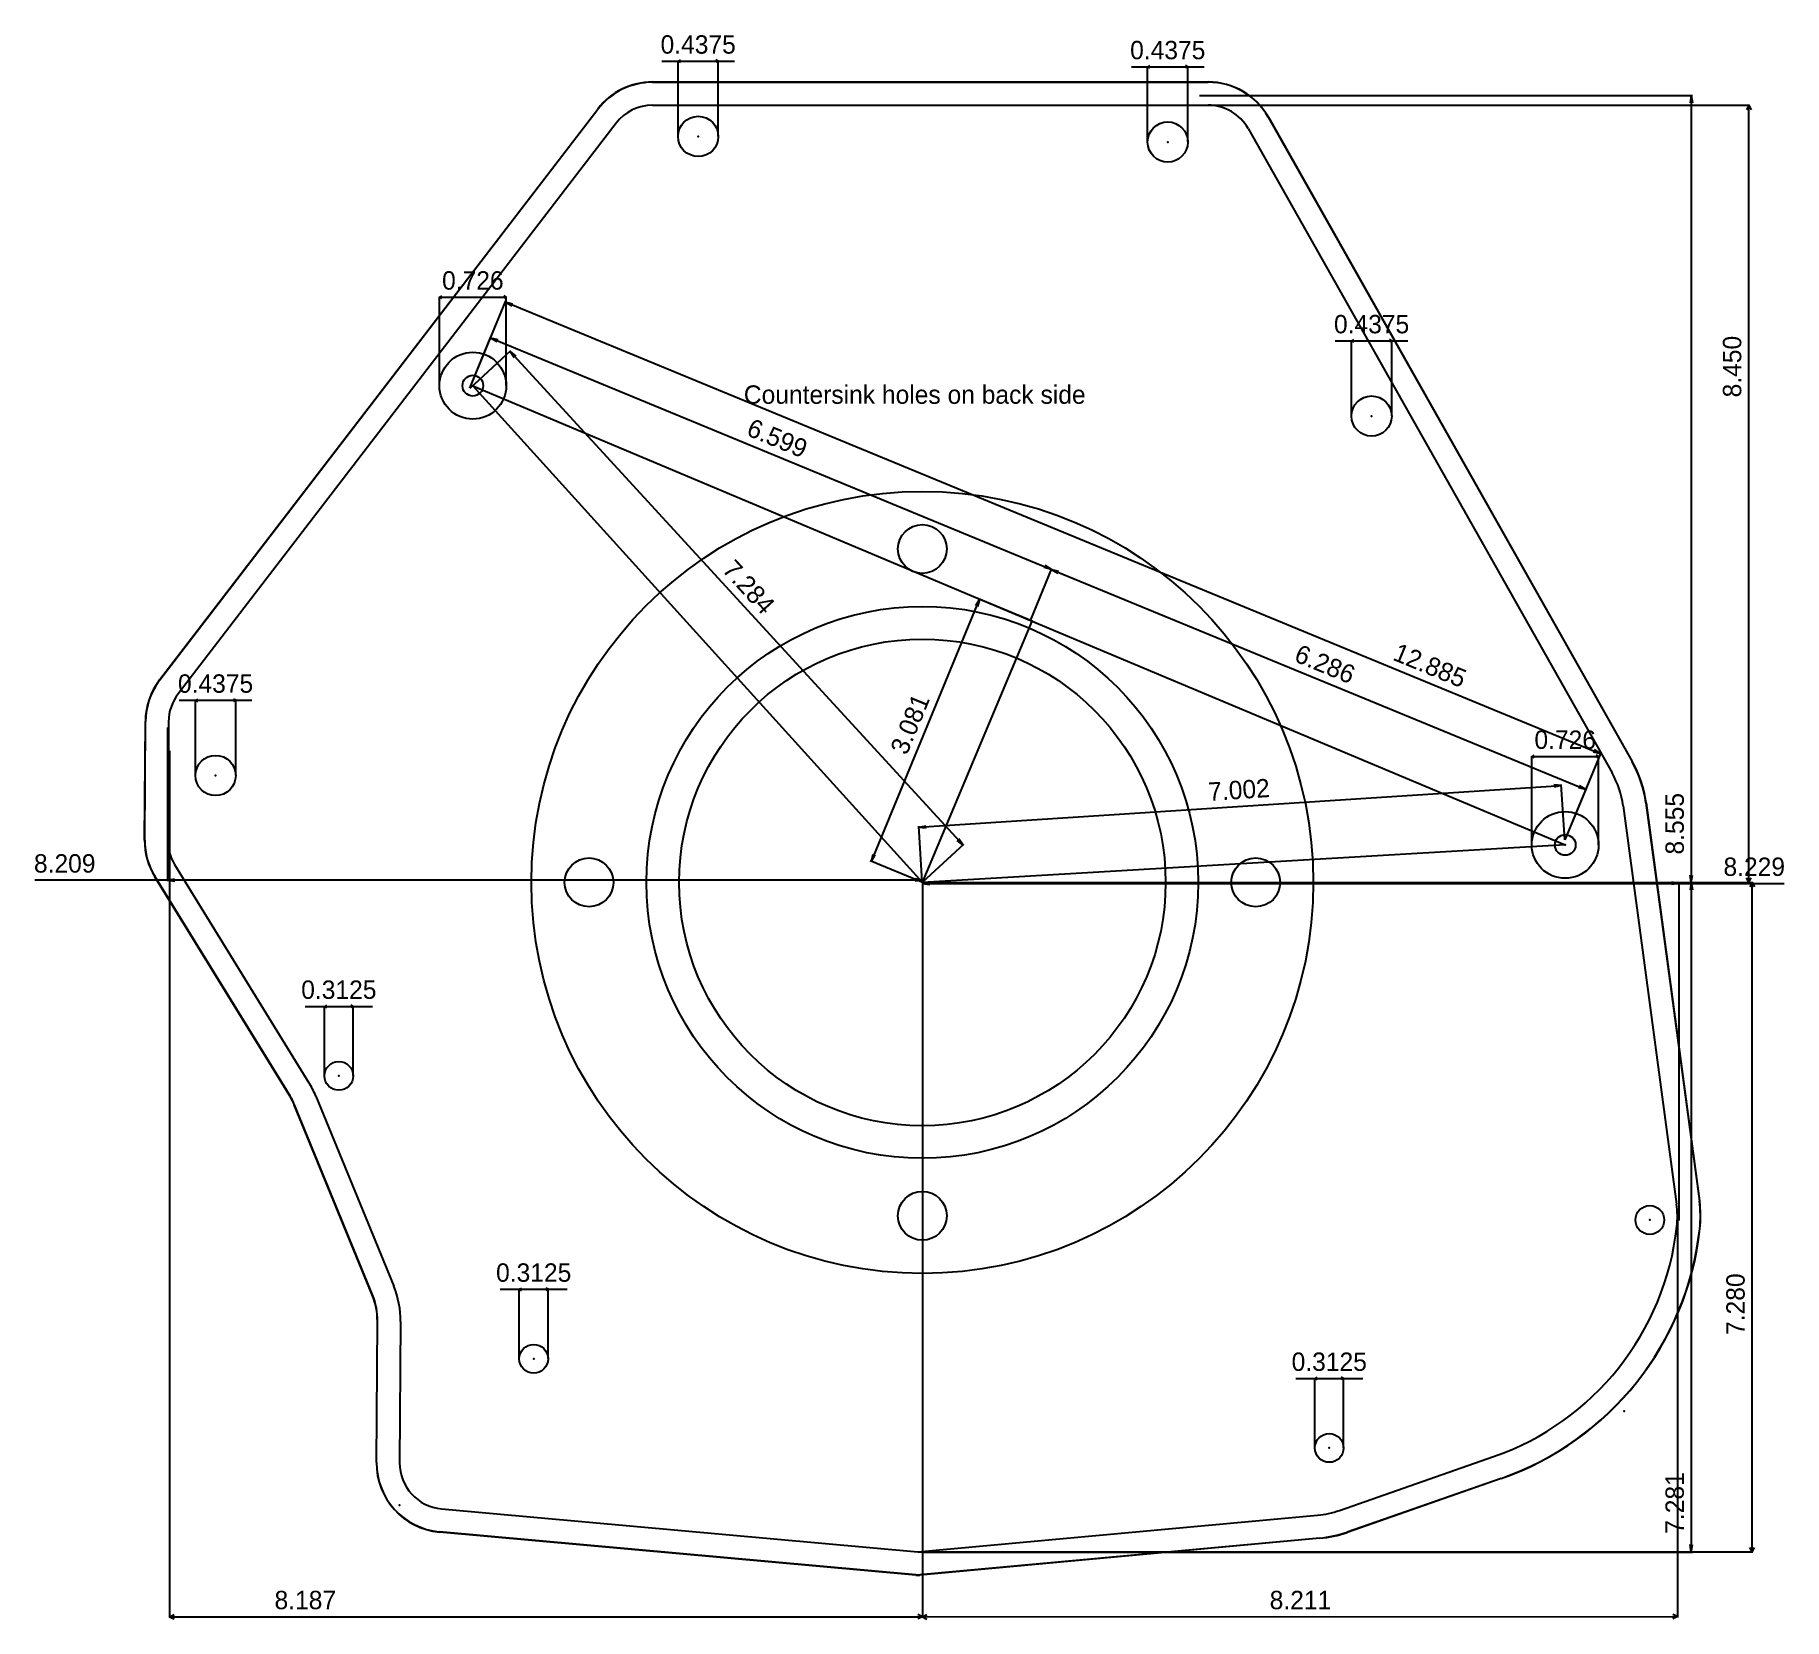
# Model space of a CAD drawing. Extents: x -9.6 to 9.4, y -8 to 9.2.
import ezdxf
from ezdxf.enums import TextEntityAlignment as Align

# ---------------------------------------------------------------- set-up
doc = ezdxf.new("R2010")
doc.units = 0

msp = doc.modelspace()

# ---------------------------------------------------------------- linework, layer by layer
at = {"layer": 'CAM', "color": 6, "linetype": 'CONTINUOUS'}
for p, q in [((-2.933719, 8.702114), (3.107744, 8.702119)), ((-2.933719, 8.699614), (3.107744, 8.699619)), ((-8.293689, 2.202188), (-3.530656, 8.407786)), ((-8.291705, 2.200666), (-3.528673, 8.406264)), ((3.760774, 8.318472), (7.717258, 1.313783)), ((3.762951, 8.319702), (7.719434, 1.315012)), ((-8.457958, 0.46056), (-8.449234, 1.74911)), ((-8.455458, 0.460543), (-8.446734, 1.749093)), ((7.867755, 0.865393), (8.449147, -3.464086)), ((7.870233, 0.865726), (8.451624, -3.463753)), ((-6.884848, -2.3101), (-8.346069, 0.06063)), ((-6.88272, -2.308789), (-8.343941, 0.061942)), ((-5.982036, -4.484936), (-6.829605, -2.418636)), ((-5.979723, -4.483987), (-6.827292, -2.417687)), ((-5.936522, -6.308083), (-5.926134, -4.773673)), ((-5.934022, -6.3081), (-5.923634, -4.77369)), ((6.293421, -6.479312), (4.617686, -7.06424)), ((6.294245, -6.481672), (4.61851, -7.066601)), ((-0.072056, -7.531339), (-5.251856, -7.062615)), ((-0.07183, -7.528849), (-5.251631, -7.060125)), ((4.320286, -7.128812), (-0.02639, -7.528814)), ((4.320515, -7.131301), (-0.026161, -7.531304))]:
    msp.add_line(p, q, dxfattribs=at)
msp.add_circle((0, 0, -0.625), 2.645, dxfattribs=at)
for centre, radius, start, end in [((-2.933718, 7.949614), 0.7525, 90.000049, 142.492391), ((-2.933718, 7.949614), 0.75, 90.000049, 142.492391), ((3.107745, 7.949619), 0.7525, 29.459219, 90.000049), ((3.107745, 7.949619), 0.75, 29.459219, 90.000049), ((-7.696751, 1.744016), 0.7525, 142.492391, 179.6121), ((-7.696751, 1.744016), 0.75, 142.492391, 179.6121), ((6.628875, 0.699028), 1.25, 7.648312, 29.459219), ((6.628875, 0.699028), 1.2525, 7.648312, 29.459219), ((-7.705475, 0.455466), 0.7525, 179.6121, 211.647979), ((-7.705475, 0.455466), 0.75, 179.6121, 211.647979), ((-7.521186, -2.702313), 0.7475, 22.302796, 31.647979), ((-7.521186, -2.702313), 0.75, 22.302796, 31.647979), ((7.210267, -3.630451), 1.25, 353.696803, 367.648312), ((7.210267, -3.630451), 1.2525, 353.696803, 367.648312), ((5.222357, -3.410872), 3.25, 289.241946, 353.696803), ((5.222357, -3.410872), 3.2525, 289.241946, 353.696803), ((-6.673616, -4.768613), 0.7475, 359.6121, 382.302796), ((-6.673616, -4.768613), 0.75, 359.6121, 382.302796), ((-5.184039, -6.313177), 0.7525, 179.6121, 264.82935), ((-5.184039, -6.313177), 0.75, 179.6121, 264.82935), ((4.205738, -5.884071), 1.25, 275.257835, 289.241946), ((4.205738, -5.884071), 1.2525, 275.257835, 289.241946), ((-0.0493, -7.279866), 0.2525, 264.82935, 275.257835), ((-0.0493, -7.279866), 0.25, 264.82935, 275.257835)]:
    msp.add_arc(centre, radius, start, end, dxfattribs=at)
at = {"layer": 'Default', "color": 6, "linetype": 'CONTINUOUS'}
for p, q in [((-2.933719, 8.449614), (3.107744, 8.449619)), ((-3.330355, 8.254047), (-8.093387, 2.048449)), ((3.543098, 8.195521), (7.499581, 1.190832)), ((-8.19674, 1.747401), (-8.205463, 0.458851)), ((7.619979, 0.83212), (8.201371, -3.497359)), ((-8.131119, 0.193116), (-6.669898, -2.177614)), ((-6.595994, -2.322811), (-5.748425, -4.389112)), ((-5.673639, -4.775383), (-5.684028, -6.309792)), ((4.535296, -6.828206), (6.211031, -6.243278)), ((-5.2291, -6.811143), (-0.0493, -7.279866)), ((-0.0493, -7.279866), (4.297376, -6.879863))]:
    msp.add_line(p, q, dxfattribs=at)
at = {"layer": 'Default', "color": 7, "linetype": 'CONTINUOUS'}
for p, q in [((3.013396, 8.55515), (8.373725, 8.55515)), ((8.361533, 8.55515), (8.349533, 8.47515)), ((8.361533, 8.55515), (8.361533, -0.000033)), ((8.361533, 8.55515), (8.373533, 8.47515)), ((-4.921384, 5.374629), (-4.530649, 6.322047)), ((-4.535297, 6.310776), (7.376423, 1.398128)), ((-4.535297, 6.310776), (-4.456765, 6.291368)), ((-4.535297, 6.310776), (-4.465915, 6.269181)), ((-4.921381, 5.374627), (-4.6908, 5.932952)), ((-4.695454, 5.921683), (1.403868, 3.402741)), ((-4.695454, 5.921683), (-4.616931, 5.902237)), ((-4.695454, 5.921683), (-4.626092, 5.880055)), ((-4.918494, 5.37261), (-4.473396, 5.780997)), ((-4.482379, 5.772754), (0.442089, 0.405608)), ((-4.482379, 5.772754), (-4.419452, 5.72192)), ((-4.482379, 5.772754), (-4.437136, 5.705694)), ((1.403868, 3.402741), (1.334506, 3.44437)), ((1.177934, 2.855689), (1.407962, 3.414242)), ((1.177942, 2.855686), (1.408522, 3.41401)), ((1.403868, 3.402741), (1.325345, 3.422187)), ((1.40332, 3.402969), (7.215716, 1.009259)), ((1.40332, 3.402969), (1.481862, 3.383601)), ((1.40332, 3.402969), (1.472723, 3.361409)), ((-0.55468, 0.228761), (0.620174, 3.076967)), ((0.620174, 3.076967), (0.578575, 3.007588)), ((0.620174, 3.076967), (0.600761, 2.998436)), ((1.167325, 2.851273), (0.608903, 3.081616)), ((-8.208382, 1.68374, -0.000024), (-8.208382, 0.01302, -0.005055)), ((6.990335, 0.461979), (7.381071, 1.409399)), ((7.376423, 1.398128), (7.29789, 1.417536)), ((7.376423, 1.398128), (7.307041, 1.439723)), ((-0.038943, 0.598735), (6.948293, 1.0532)), ((6.948293, 1.0532), (6.867683, 1.059982)), ((6.948293, 1.0532), (6.869241, 1.036033)), ((6.986709, 0.462576), (6.947502, 1.065366)), ((6.990331, 0.461981), (7.220358, 1.020532)), ((7.215716, 1.009259), (7.137174, 1.028627)), ((7.215716, 1.009259), (7.146313, 1.050819)), ((-0.000528, 0.008111), (-0.039734, 0.610901)), ((-0.038943, 0.598735), (0.040109, 0.615902)), ((-0.038943, 0.598735), (0.041667, 0.591953)), ((0.005974, 0.005463), (0.451073, 0.41385)), ((0.442089, 0.405608), (0.379162, 0.456442)), ((0.442089, 0.405608), (0.396846, 0.472668)), ((-0.007529, 0.003067), (-0.565951, 0.23341)), ((-0.55468, 0.228761), (-0.535268, 0.307292)), ((-0.55468, 0.228761), (-0.513081, 0.29814)), ((6.959794, 0.364337), (6.959766, 0.3644)), ((0, 0.025573, -0.124923), (-9.649387, 0.025149, 0.016032)), ((-8.208382, 0.025212, -0.005018), (-8.12839, 0.037216, -0.00615)), ((-8.208382, 0.025212, -0.005018), (-8.12839, 0.013216, -0.006223)), ((0, 0.025573, -0.124923), (-0.079992, 0.03757, -0.123718)), ((0, 0.025573, -0.124923), (-0.079992, 0.01357, -0.123791)), ((-0.000016, -0.01086), (0.079984, 0.00114)), ((0, 0.008128, -0.124976), (0, 0.037765, -0.124886)), ((0.008128, 0, -0.125), (8.373725, 0, -0.125)), ((8.229355, -0.01086), (8.149355, 0.00114)), ((8.229355, -3.676484), (8.229355, 0.001332)), ((8.361533, -0.000033), (8.349533, 0.079967)), ((8.361533, 0, -0.125), (8.349533, -0.079989, -0.123627)), ((8.361533, -0.000033), (8.373533, 0.079967)), ((8.361533, 0, -0.125), (8.361533, -7.280033)), ((8.361533, 0, -0.125), (8.373533, -0.079989, -0.123627)), ((-0.000016, -0.00816), (-0.000016, -0.023052)), ((-0.000016, -0.01086), (9.369523, -0.01086)), ((-0.000016, -0.01086), (0.079984, -0.02286)), ((0.008114, -0.000033), (8.373725, -0.000033)), ((8.229355, -0.01086), (8.149355, -0.02286)), ((8.361533, -7.280033), (8.349533, -7.200045, -0.001374)), ((8.361533, -7.280033), (8.373533, -7.200045, -0.001374)), ((0.008115, -7.280033), (8.373725, -7.280033))]:
    msp.add_line(p, q, dxfattribs=at)
at = {"layer": 'Default', "color": 6, "linetype": 'CONTINUOUS'}
for centre, radius in [((-2.437868, 8.11002), 0.21875), ((2.668262, 8.049234), 0.21875), ((-4.888035, 5.400331), 0.363), ((-4.888035, 5.400331), 0.1125), ((4.884811, 5.069627), 0.21875), ((-7.685692, 1.161806), 0.21875), ((6.990153, 0.40715), 0.363), ((6.990153, 0.40715), 0.1125), ((-6.345348, -2.10383), 0.15625), ((7.909902, -3.670405), 0.15625), ((-4.226342, -5.179548), 0.15625), ((4.424378, -6.148641), 0.15625)]:
    msp.add_circle(centre, radius, dxfattribs=at)
at = {"layer": 'Default', "color": 9, "linetype": 'CONTINUOUS'}
for centre, radius in [((0, 0, -0.125), 4.251), ((0, 3.625), 0.265625), ((0, 0, -0.625), 3), ((-3.625, 0), 0.265625), ((3.625, 0), 0.265625), ((0, -3.625), 0.265625)]:
    msp.add_circle(centre, radius, dxfattribs=at)
at = {"layer": 'Default', "color": 6, "linetype": 'CONTINUOUS'}
for centre, radius, start, end in [((-2.933718, 7.949614), 0.5, 90.000049, 142.492391), ((3.107745, 7.949619), 0.5, 29.459219, 90.000049), ((-7.696751, 1.744016), 0.5, 142.492391, 179.6121), ((6.628875, 0.699028), 1, 7.648312, 29.459219), ((-7.705475, 0.455466), 0.5, 179.6121, 211.647979), ((-7.521186, -2.702313), 1, 22.302796, 31.647979), ((7.210267, -3.630451), 1, 353.696803, 367.648312), ((5.222357, -3.410872), 3, 289.241946, 353.696803), ((-6.673616, -4.768613), 1, 359.6121, 382.302796), ((-5.184039, -6.313177), 0.5, 179.6121, 264.82935), ((4.205738, -5.884071), 1, 275.257835, 289.241946)]:
    msp.add_arc(centre, radius, start, end, dxfattribs=at)
at = {"layer": 'Default', "color": 7}
for p in [(-2.437868, 8.11002), (2.668262, 8.049234), (-4.888035, 5.400331), (4.884811, 5.069627), (4.884811, 5.069627), (1.194095, 2.840155), (-7.685692, 1.161806), (6.990153, 0.40715), (-0.000014, -0.000033), (-6.345348, -2.10383), (7.909902, -3.670405), (-4.226342, -5.179548), (7.631142, -5.747577), (4.424378, -6.148641), (-5.687141, -6.769694)]:
    msp.add_point(p, dxfattribs=at)
at = {"layer": 'DIM', "color": 7, "linetype": 'CONTINUOUS'}
for p, q in [((-2.656618, 8.92877), (-2.631618, 8.94127)), ((-2.219118, 8.92877), (-2.244118, 8.94127)), ((-2.832948, 8.92877), (-2.042788, 8.92877)), ((-2.656618, 8.11256), (-2.656618, 8.93258)), ((-2.656618, 8.92877), (-2.631618, 8.91627)), ((-2.219118, 8.92877), (-2.244118, 8.91627)), ((-2.219118, 8.11256), (-2.219118, 8.93258)), ((2.273182, 8.867984), (3.063342, 8.867984)), ((2.449512, 8.867984), (2.474512, 8.880484)), ((2.449512, 8.051774), (2.449512, 8.871794)), ((2.449512, 8.867984), (2.474512, 8.855484)), ((2.887012, 8.867984), (2.862012, 8.880484)), ((2.887012, 8.867984), (2.862012, 8.855484)), ((2.887012, 8.051774), (2.887012, 8.871794)), ((0.092092, 8.449616), (8.993628, 8.449616)), ((8.986008, 8.449616), (8.961008, 8.399616)), ((8.986008, -0.000032), (8.986008, 8.449616)), ((8.986008, 8.449616), (9.011008, 8.399616)), ((-5.251035, 6.363331), (-5.226035, 6.375831)), ((-5.251035, 5.402871), (-5.251035, 6.367141)), ((-5.251035, 6.363331), (-4.525035, 6.363331)), ((-5.251035, 6.363331), (-5.226035, 6.350831)), ((-4.525035, 6.363331), (-4.550035, 6.375831)), ((-4.525035, 6.363331), (-4.550035, 6.350831)), ((-4.525035, 5.402871), (-4.525035, 6.367141)), ((4.666061, 5.888377), (4.691061, 5.900877)), ((5.103561, 5.888377), (5.078561, 5.900877)), ((4.489731, 5.888377), (5.279891, 5.888377)), ((4.666061, 5.072167), (4.666061, 5.892187)), ((4.666061, 5.888377), (4.691061, 5.875877)), ((5.103561, 5.888377), (5.078561, 5.875877)), ((5.103561, 5.072167), (5.103561, 5.892187)), ((-8.080772, 1.980556), (-7.290612, 1.980556)), ((-7.904442, 1.980556), (-7.879442, 1.993056)), ((-7.904442, 1.164346), (-7.904442, 1.984366)), ((-7.904442, 1.980556), (-7.879442, 1.968056)), ((-7.466942, 1.980556), (-7.491942, 1.993056)), ((-7.466942, 1.980556), (-7.491942, 1.968056)), ((-7.466942, 1.164346), (-7.466942, 1.984366)), ((-8.187187, 1.429223), (-8.187187, -7.990875)), ((6.627153, 1.37015), (6.652153, 1.38265)), ((6.627153, 0.40969), (6.627153, 1.37396)), ((6.627153, 1.37015), (7.353153, 1.37015)), ((6.627153, 1.37015), (6.652153, 1.35765)), ((7.353153, 1.37015), (7.328153, 1.38265)), ((7.353153, 1.37015), (7.328153, 1.35765)), ((7.353153, 0.40969), (7.353153, 1.37396)), ((8.986008, -0.000032), (8.961008, 0.049968)), ((8.986008, -0.000032), (9.011008, 0.049968)), ((-0.000014, -0.005113), (-0.000014, -7.990875)), ((0, -0.00508, -0.124971), (0, -7.99117, -0.080001)), ((0.005064, -0.000032), (8.993628, -0.000032)), ((0.005066, -0.000033), (9.030559, -0.000033)), ((9.022939, -0.000033), (8.997939, -0.050033)), ((9.022939, -7.279866), (9.022939, -0.000033)), ((9.022939, -0.000033), (9.047939, -0.050033)), ((-6.710428, -1.34758), (-5.980268, -1.34758)), ((-6.501598, -1.34758), (-6.476598, -1.33508)), ((-6.501598, -2.10129), (-6.501598, -1.34377)), ((-6.501598, -1.34758), (-6.476598, -1.36008)), ((-6.189098, -1.34758), (-6.214098, -1.33508)), ((-6.189098, -1.34758), (-6.214098, -1.36008)), ((-6.189098, -2.10129), (-6.189098, -1.34377)), ((8.210267, -3.635532, 0.000029), (8.210267, -7.990581, 0.024553)), ((-4.591422, -4.423298), (-3.861262, -4.423298)), ((-4.382592, -4.423298), (-4.357592, -4.410798)), ((-4.382592, -5.177008), (-4.382592, -4.419488)), ((-4.382592, -4.423298), (-4.357592, -4.435798)), ((-4.070092, -4.423298), (-4.095092, -4.410798)), ((-4.070092, -4.423298), (-4.095092, -4.435798)), ((-4.070092, -5.177008), (-4.070092, -4.419488)), ((4.059298, -5.392391), (4.789458, -5.392391)), ((4.268128, -5.392391), (4.293128, -5.379891)), ((4.268128, -6.146101), (4.268128, -5.388581)), ((4.268128, -5.392391), (4.293128, -5.404891)), ((4.580628, -5.392391), (4.555628, -5.379891)), ((4.580628, -5.392391), (4.555628, -5.404891)), ((4.580628, -6.146101), (4.580628, -5.388581)), ((-0.04422, -7.279866), (9.030559, -7.279866)), ((9.022939, -7.279866), (8.997939, -7.229866)), ((9.022939, -7.279866), (9.047939, -7.229866)), ((-8.187187, -7.983255), (-8.137187, -7.958255)), ((-8.187187, -7.983255), (-0.000014, -7.983255)), ((-8.187187, -7.983255), (-8.137187, -8.008255)), ((-0.000014, -7.983255), (-0.050014, -7.958255)), ((-0.000014, -7.983255), (-0.050014, -8.008255)), ((0, -7.98355, -0.080043), (0.049996, -7.958547, -0.079548)), ((0, -7.98355, -0.080043), (8.210267, -7.982962, 0.02451)), ((0, -7.98355, -0.080043), (0.049996, -8.008546, -0.079266)), ((8.210267, -7.982962, 0.02451), (8.160271, -7.957965, 0.023732)), ((8.210267, -7.982962, 0.02451), (8.160271, -8.007965, 0.024014))]:
    msp.add_line(p, q, dxfattribs=at)
at = {"layer": 'DIM', "color": 6, "linetype": 'CONTINUOUS'}
for p, q in [((-4.888035, 5.400331), (-0.000015, -0.000032)), ((-4.888035, 5.400331), (1.194095, 2.840155)), ((-0.000015, -0.000032), (1.194095, 2.840155)), ((1.194095, 2.840155), (6.990153, 0.40715)), ((6.990153, 0.40715), (0, 0))]:
    msp.add_line(p, q, dxfattribs=at)

# ---------------------------------------------------------------- texts
at = {"layer": 'Default', "color": 7}
for s, rotation, p in [('6.599', -22.440003, (-1.614767, 4.737338)), ('7.284', -47.462974, (-1.960255, 3.144132)), ('6.286', -22.383257, (4.340469, 2.28127)), ('12.885', -22.412299, (5.48204, 2.267333)), ('3.081', 67.58438, (-0.042392, 1.683858)), ('7.002', 3.7214, (3.449399, 0.907076)), ('8.555', 90.000003, (8.280253, 0.637558))]:
    msp.add_text(s, height=0.2, rotation=rotation, dxfattribs=at).set_placement(p, align=Align.CENTER)
at = {"layer": 'Default', "color": 7, "extrusion": (0.014606, -0.003011, 0.999889)}
msp.add_text('8.209', height=0.2, rotation=0.00252, dxfattribs=at).set_placement((-9.325048, 0.106067, -0.124986), align=Align.CENTER)
at = {"layer": 'Default', "color": 7}
msp.add_text('8.229', height=0.2, dxfattribs=at).set_placement((9.045975, 0.07042), align=Align.CENTER)
at = {"layer": 'Default', "color": 7, "extrusion": (0, 0.017168, 0.999853)}
msp.add_text('7.281', height=0.2, rotation=-89.999893, dxfattribs=at).set_placement((-8.280266, 6.746038, -0.124982), align=Align.CENTER)
at = {"layer": 'DIM', "color": 7}
for s, p in [('0.4375', (-2.437868, 9.01005)), ('0.4375', (2.668262, 8.949264)), ('0.726', (-4.888035, 6.444611)), ('0.4375', (4.884811, 5.969657)), ('Countersink holes on back side', (-0.08302, 5.203547)), ('0.4375', (-7.685692, 2.061836)), ('0.726', (6.990153, 1.45143)), ('0.3125', (-6.345348, -1.2663)), ('0.3125', (-4.226342, -4.342018)), ('0.3125', (4.424378, -5.311111)), ('8.187', (-6.709923, -7.901975))]:
    msp.add_text(s, height=0.2, dxfattribs=at).set_placement(p, align=Align.CENTER)
for s, p in [('8.450', (8.904728, 5.607574)), ('7.280', (8.941659, -4.585548))]:
    msp.add_text(s, height=0.2, rotation=90.000003, dxfattribs=at).set_placement(p, align=Align.CENTER)
at = {"layer": 'DIM', "color": 7, "extrusion": (-0.012734, 0.005631, 0.999903)}
msp.add_text('8.211', height=0.2, rotation=0.004108, dxfattribs=at).set_placement((4.110345, -7.901398, -0.124988), align=Align.CENTER)

doc.saveas('drawing.dxf')
